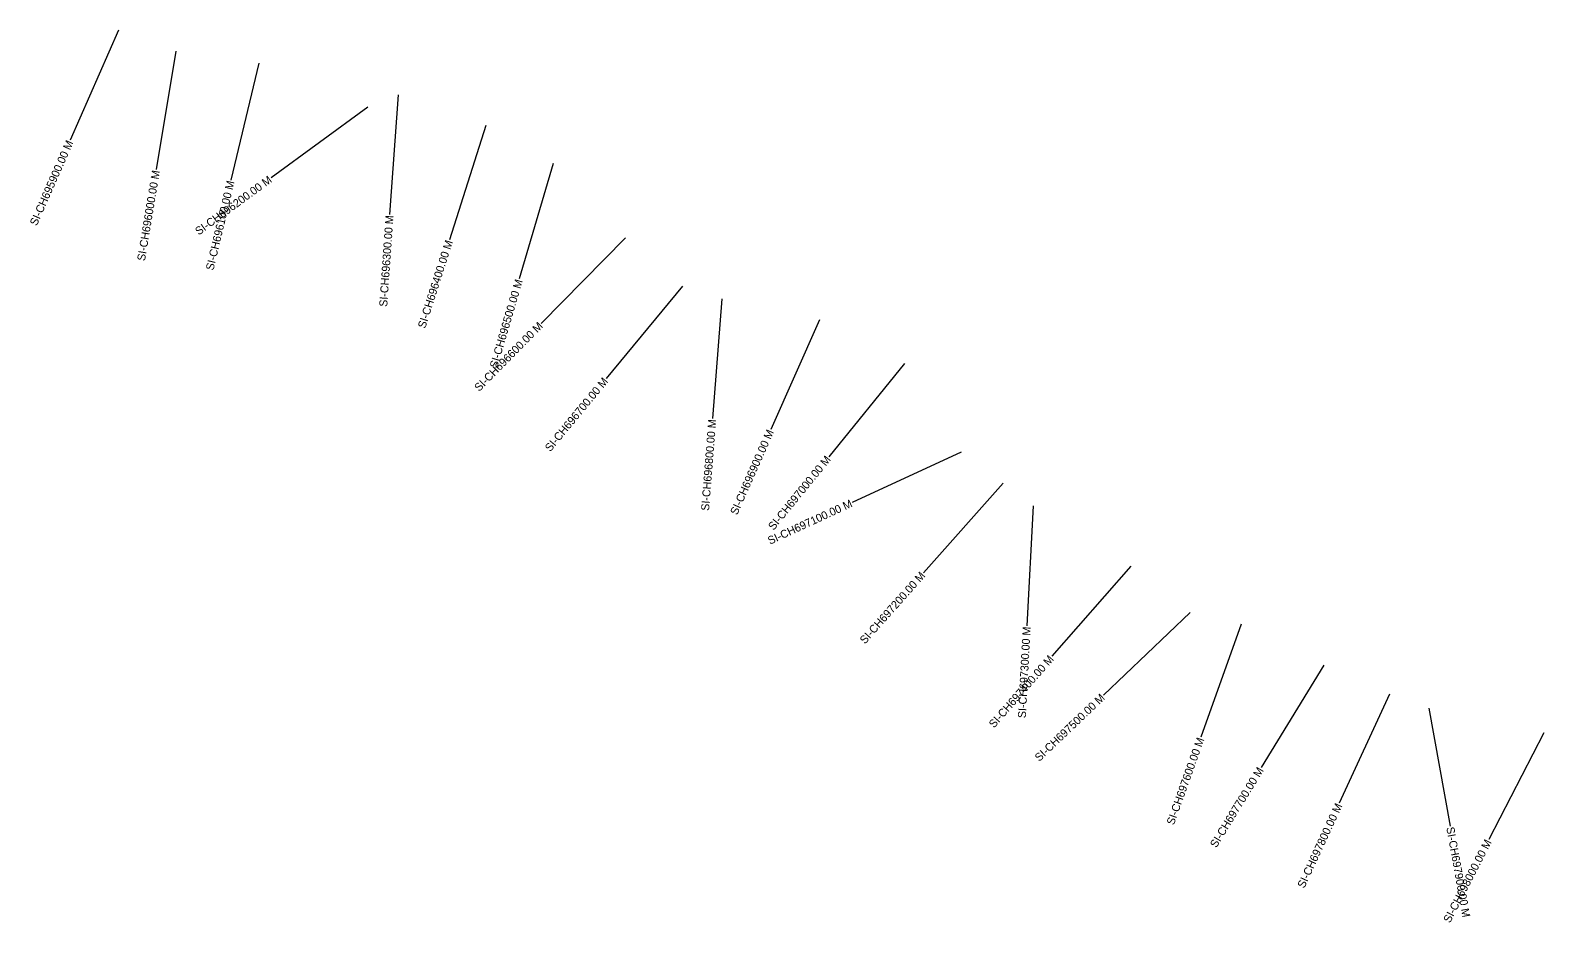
# Model space of a CAD drawing. Header units: metres. Extents: x 344688 to 348947, y 1760457 to 1763895.
# Drawn here: x 344688 to 346580, y 1760457 to 1761572 of the extents above; entities that cross this region are included whole.
import ezdxf
from ezdxf.enums import TextEntityAlignment as Align

# ---------------------------------------------------------------- set-up
doc = ezdxf.new("R2010")
doc.units = ezdxf.units.M
doc.layers.add('CS', color=134, linetype='Continuous')
doc.layers.add('CSMark', color=6, linetype='Continuous')

msp = doc.modelspace()

# ---------------------------------------------------------------- linework, layer by layer
at = {"layer": 'CS'}
for p, q in [((344798.7, 1761572.2), (344738.4, 1761434.9)), ((344870.4, 1761546.2), (344845.7, 1761398.2)), ((344974.1, 1761531), (344939.3, 1761385.1)), ((345148.1, 1761491.7), (345137.6, 1761342)), ((345110.5, 1761476.3), (344989.3, 1761387.8)), ((345257.8, 1761453.4), (345212.3, 1761310.5)), ((345341.8, 1761405.6), (345299.6, 1761261.7)), ((345432.3, 1761312.7), (345327, 1761205.9)), ((345503.7, 1761252.7), (345408.1, 1761137.1)), ((345552.8, 1761236.6), (345540.9, 1761087.1)), ((345674.7, 1761210.6), (345614, 1761073.4)), ((345781, 1761155.8), (345686.4, 1761039.4)), ((345851.9, 1761045), (345715.7, 1760982.2)), ((345904.4, 1761006.3), (345804.7, 1760894.2)), ((345941.9, 1760977.9), (345933.8, 1760828.1)), ((346064, 1760902.8), (345965.2, 1760790)), ((346138.1, 1760844.9), (346029.6, 1760741.3)), ((346201.9, 1760830.3), (346151.6, 1760688.9)), ((346305, 1760779), (346226.7, 1760651)), ((346387.3, 1760742.6), (346324.5, 1760606.4)), ((346436.3, 1760725.4), (346462.9, 1760577.8)), ((346580, 1760694.5), (346511.3, 1760561.1))]:
    msp.add_line(p, q, dxfattribs=at)

# ---------------------------------------------------------------- texts
at = {"layer": 'CSMark'}
for s, rotation, p in [('SI-CH695900.00 M', 66.2895, (344738, 1761434)), ('SI-CH696000.00 M', 80.541, (344845.6, 1761397.2)), ('SI-CH696200.00 M', 36.1444, (344988.5, 1761387.2)), ('SI-CH696100.00 M', 76.5709, (344939, 1761384.1)), ('SI-CH696300.00 M', 85.9871, (345137.5, 1761341)), ('SI-CH696400.00 M', 72.3277, (345212, 1761309.6)), ('SI-CH696500.00 M', 73.6715, (345299.3, 1761260.7)), ('SI-CH696600.00 M', 45.3944, (345326.3, 1761205.2)), ('SI-CH696700.00 M', 50.397, (345407.5, 1761136.3)), ('SI-CH696800.00 M', 85.4649, (345540.8, 1761086.1)), ('SI-CH696900.00 M', 66.1275, (345613.6, 1761072.5)), ('SI-CH697000.00 M', 50.8904, (345685.8, 1761038.7)), ('SI-CH697100.00 M', 24.7563, (345714.8, 1760981.8)), ('SI-CH697200.00 M', 48.3252, (345804, 1760893.5)), ('SI-CH697300.00 M', 86.9224, (345933.8, 1760827.1)), ('SI-CH697400.00 M', 48.8117, (345964.6, 1760789.2)), ('SI-CH697500.00 M', 43.6829, (346028.9, 1760740.6)), ('SI-CH697600.00 M', 70.4243, (346151.3, 1760688)), ('SI-CH697700.00 M', 58.5274, (346226.2, 1760650.2)), ('SI-CH697800.00 M', 65.2273, (346324.1, 1760605.5)), ('SI-CH698000.00 M', 62.7353, (346510.8, 1760560.2))]:
    msp.add_text(s, height=10, rotation=rotation, dxfattribs=at).set_placement(p, align=Align.MIDDLE_RIGHT)
msp.add_text('SI-CH697900.00 M', height=10, rotation=280.2173, dxfattribs=at).set_placement((346463.1, 1760576.8), align=Align.MIDDLE_LEFT)

doc.saveas('drawing.dxf')
